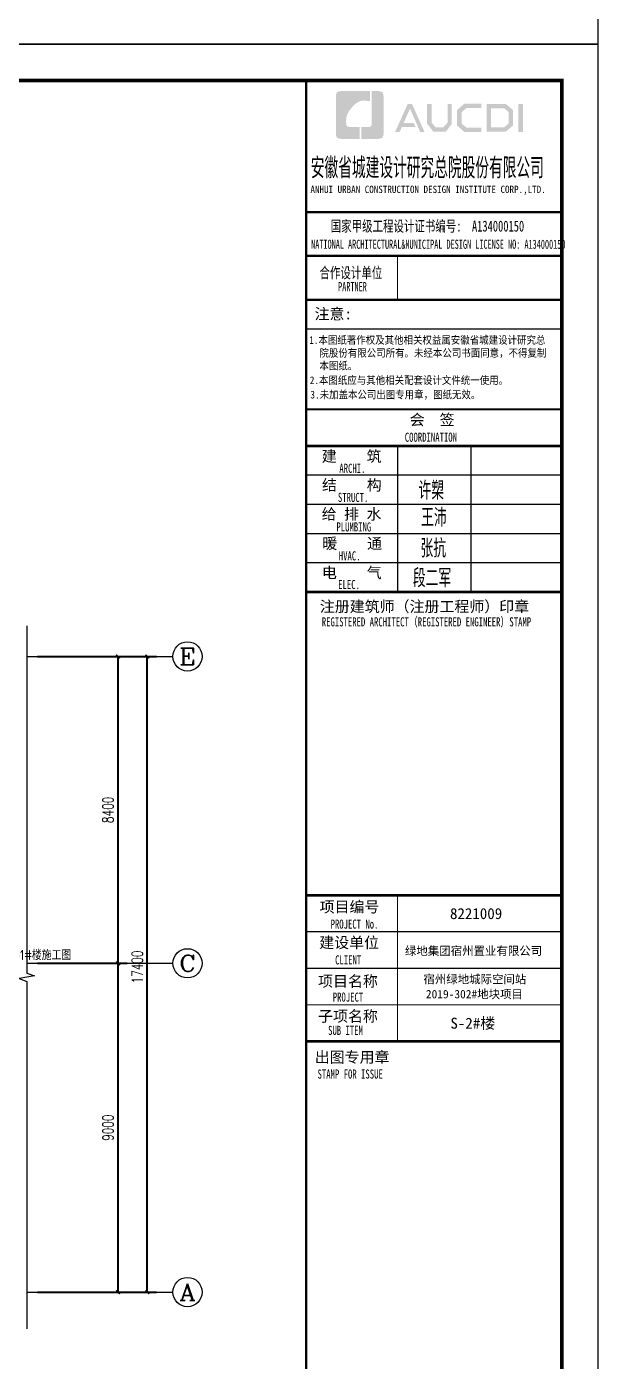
# Model space of a CAD drawing. Extents: x -24105 to 1725648, y 165513 to 982828.
# Drawn here: x 193993 to 209633, y 248256 to 284788 of the extents above; entities that cross this region are included whole.
import ezdxf
from ezdxf.enums import TextEntityAlignment as Align

# ---------------------------------------------------------------- set-up
doc = ezdxf.new("R2010")
doc.units = 0
doc.header["$LTSCALE"] = 1000
doc.header["$MEASUREMENT"] = 0
doc.layers.get('Defpoints').update_dxf_attribs({"color": 8})
for name, color, linetype in [('A-DI-S(箭头)', 8, 'Continuous'), ('AXIS', 8, 'Continuous'), ('AXIS_TEXT', 8, 'Continuous'), ('C-AXIS(轴号)', 8, 'Continuous'), ('C-AXIS-T(字)', 8, 'Continuous'), ('PUB_TEXT', 8, 'Continuous'), ('图框', 140, 'Continuous'), ('图签文字', 147, 'Continuous')]:
    doc.layers.add(name, color=color, linetype=linetype)
doc.layers.add('WALL', color=8, linetype='Continuous', lineweight=40)
doc.layers.add('图签', color=147, linetype='Continuous', lineweight=18)
doc.styles.add('_TCH_AXIS', font='COMPLEX', dxfattribs={"bigfont": 'GBCBIG'})
doc.styles.add('_TCH_DIM_T3', font='SIMPLEX', dxfattribs={"width": 0.705882, "bigfont": 'GBCBIG'})
doc.styles.add('COMPLEX', font='COMPLEX')
doc.styles.add('HT', font='simhei.ttf')
doc.styles.get("Standard").update_dxf_attribs({"font": 'gbenor.shx', "bigfont": 'gbcbig.shx'})
doc.styles.add('宋体', font='', dxfattribs={"height": 50})
doc.styles.add('建筑图签-1', font='simhei.ttf', dxfattribs={"width": 0.7})
doc.styles.add('建筑图签-2', font='TXT.shx', dxfattribs={"width": 0.5, "bigfont": 'HZTXT.shx'})
doc.styles.get('宋体').set_extended_font_data('SimSun')
doc.dimstyles.new('_TCH_ARCH&&100', dxfattribs={"dimtxt": 297.5, "dimasz": 100, "dimexe": 250, "dimexo": 300, "dimgap": 126.25, "dimtad": 1, "dimdec": 0, "dimzin": 0, "dimdsep": 46, "dimtxsty": '_TCH_DIM_T3', "dimblk": 'ARCHTICK', "dimcen": 0.09, "dimclrt": 7, "dimazin": 2, "dimtfac": 1, "dimtdec": 0, "dimtix": 1, "dimtmove": 2, "dimatfit": 3, "dimfxl": 1, "dimtolj": 1, "dimtzin": 0, "dimarcsym": 0})

# ---------------------------------------------------------------- blocks, each defined once
blk = doc.blocks.new('院标1')
h = blk.add_hatch(color=150)
h.dxf.hatch_style = 1
h.set_gradient(color1=(33, 113, 253), color2=(33, 113, 253), tint=1, name='INVCURVED')
edge = h.paths.add_edge_path()
edge.add_spline(control_points=[(116373, 648379), (116379, 648379), (116382, 648379), (116391, 648379), (116391, 648379), (116391, 648379), (116616, 648379), (116616, 648379), (116616, 648379), (116616, 648379), (116616, 648054), (116616, 648054), (116616, 648054), (116616, 648054), (116108, 648054), (116108, 648054), (116108, 648054), (116028, 648054), (115963, 648111), (115963, 648199), (115963, 648199), (115963, 648199), (115963, 649215), (115963, 649215), (115963, 649215), (115963, 649295), (116018, 649360), (116108, 649360), (116108, 649360), (116108, 649360), (116897, 649360), (116897, 649360), (116897, 649360), (116897, 649360), (116897, 649080), (116897, 649080), (116897, 649080), (116897, 649080), (116566, 649140), (116356, 648859), (116356, 648859), (116245, 648719), (116240, 648545), (116247, 648466), (116247, 648466), (116254, 648386), (116247, 648466), (116247, 648466), (116247, 648466), (116247, 648466), (116258, 648374), (116373, 648379)], knot_values=[0, 0, 0, 0, 0.071429, 0.071429, 0.071429, 0.107143, 0.142857, 0.142857, 0.142857, 0.178571, 0.214286, 0.214286, 0.214286, 0.25, 0.285714, 0.285714, 0.285714, 0.321429, 0.357143, 0.357143, 0.357143, 0.392857, 0.428571, 0.428571, 0.428571, 0.464286, 0.5, 0.5, 0.5, 0.535714, 0.571429, 0.571429, 0.571429, 0.607143, 0.642857, 0.642857, 0.642857, 0.678571, 0.714286, 0.714286, 0.714286, 0.75, 0.785714, 0.785714, 0.785714, 0.821429, 0.857143, 0.857143, 0.857143, 0.928571, 1, 1, 1, 1], degree=3, periodic=0)
h = blk.add_hatch(color=150)
h.dxf.hatch_style = 1
h.set_gradient(color1=(33, 113, 253), color2=(33, 113, 253), tint=1, name='INVCURVED')
edge = h.paths.add_edge_path()
edge.add_spline(control_points=[(117268, 649215), (117268, 649215), (117268, 648199), (117268, 648199), (117268, 648199), (117268, 648114), (117212, 648054), (117123, 648054), (117123, 648054), (117123, 648054), (116663, 648054), (116663, 648054), (116663, 648054), (116663, 648054), (116663, 648379), (116663, 648379), (116663, 648379), (116663, 648379), (116865, 648379), (116865, 648379), (116865, 648379), (116907, 648379), (116941, 648413), (116941, 648455), (116941, 648455), (116941, 648455), (116941, 649360), (116941, 649360), (116941, 649360), (116941, 649360), (117123, 649360), (117123, 649360), (117123, 649360), (117204, 649360), (117268, 649306), (117268, 649215)], knot_values=[0, 0, 0, 0, 0.1, 0.1, 0.1, 0.15, 0.2, 0.2, 0.2, 0.25, 0.3, 0.3, 0.3, 0.35, 0.4, 0.4, 0.4, 0.45, 0.5, 0.5, 0.5, 0.55, 0.6, 0.6, 0.6, 0.65, 0.7, 0.7, 0.7, 0.75, 0.8, 0.8, 0.8, 0.9, 1, 1, 1, 1], degree=3, periodic=0)
blk = doc.blocks.new('tq123')
at = {"layer": '图框'}
h = blk.add_hatch(color=256, dxfattribs=at)
h.paths.add_polyline_path([(-1187, 56758), (-1061, 56758), (-1061, 55988), (-1187, 55988)])
h.paths.add_polyline_path([(-1939, 56642), (-1939, 56116), (-1579, 56116), (-1455, 56223), (-1455, 56541), (-1575, 56642)], flags=16)
h.paths.add_polyline_path([(-2057, 56760), (-2057, 55998), (-1535, 55998), (-1337, 56168), (-1337, 56596), (-1532, 56760)])
h.paths.add_polyline_path([(-2200, 56764), (-2200, 56648), (-2607, 56648), (-2740, 56537), (-2740, 56218), (-2607, 56115), (-2198, 56115), (-2198, 55993), (-2662, 55993), (-2864, 56168), (-2864, 56596), (-2666, 56764)])
h.paths.add_polyline_path([(-3683, 56762), (-3563, 56762), (-3563, 56251), (-3449, 56120), (-3238, 56120), (-3124, 56251), (-3124, 56762), (-3010, 56762), (-3010, 56214), (-3174, 55997), (-3512, 55997), (-3683, 56216)])
h.paths.add_polyline_path([(-4215, 56760), (-4098, 56760), (-3756, 55996), (-3872, 55996), (-4153, 56630), (-4328, 56242), (-4057, 56242), (-3996, 56127), (-4377, 56127), (-4436, 55994), (-4559, 55994)])
for p, q in [((-6995, 53800), (5, 53800)), ((-6995, 53800), (5, 53800)), ((-6995, 52600), (5, 52600))]:
    blk.add_line(p, q, dxfattribs=at)
for points, const_width in [([(-6995, 0), (-6995, 57400)], 70), ([(-6995, 53800), (5, 53800)], 60), ([(-6995, 52600), (5, 52600)], 60), ([(-6995, 52600), (5, 52600)], 60), ([(-4495, 52600), (-4495, 51400)], 35), ([(-6995, 51400), (5, 51400)], 60), ([(-6995, 51400), (5, 51400)], 60), ([(-6995, 50599), (5, 50599)], 35), ([(-6987, 48400), (13, 48400)], 60), ([(-6987, 47400), (13, 47400)], 70), ([(-6987, 47400), (13, 47400)], 70), ([(-4487, 47400), (-4487, 43400)], 35), ([(-2487, 47400), (-2487, 43400)], 35), ([(-6987, 46600), (13, 46600)], 35), ([(-6987, 45800), (13, 45800)], 35), ([(-6987, 45000), (13, 45000)], 35), ([(-6987, 44200), (13, 44200)], 35), ([(-6987, 43400), (13, 43400)], 70), ([(-6995, 35100), (5, 35100)], 70), ([(-6995, 35100), (5, 35100)], 70), ([(-4495, 31100), (-4495, 35100)], 35), ([(-6995, 34100), (5, 34100)], 35), ([(-6995, 33100), (5, 33100)], 35), ([(-6995, 32100), (5, 32100)], 35), ([(5, 31100), (-6995, 31100)], 70)]:
    blk.add_lwpolyline(points, dxfattribs=dict(at, const_width=const_width))
blk.add_blockref('院标1', (-122144, -592249))
for s, height, style, width, p in [('ANHUI URBAN CONSTRUCTION DESIGN INSTITUTE CORP.,LTD.', 200, '建筑图签-1', 0.91, (-6877, 54322)), ('NATIONAL ARCHITECTURAL&MUNICIPAL DESIGN LICENSE NO: A134000150', 250, '建筑图签-1', 0.6, (-6858, 52795)), ('PARTNER', 250, '建筑图签-1', 0.6, (-6120, 51634)), ('1.本图纸著作权及其他相关权益属安徽省城建设计研究总', 210, 'HT', 0.88, (-6909, 50193)), ('院股份有限公司所有。未经本公司书面同意，不得复制', 210, 'HT', 0.88, (-6630, 49839)), ('本图纸。', 210, 'HT', 0.88, (-6630, 49489)), (' 2.本图纸应与其他相关配套设计文件统一使用。 ', 210, 'HT', 0.88, (-7020, 49092)), ('3.未加盖本公司出图专用章，图纸无效。', 210, 'HT', 0.88, (-6877, 48698)), ('COORDINATION', 250, '建筑图签-1', 0.7, (-4295, 47513)), ('ARCHI.', 250, '建筑图签-1', 0.7, (-6086, 46662)), ('STRUCT.', 250, '建筑图签-1', 0.7, (-6125, 45865)), ('PLUMBING', 250, '建筑图签-1', 0.7, (-6166, 45058)), ('HVAC.', 250, '建筑图签-1', 0.7, (-6101, 44265)), ('ELEC.', 250, '建筑图签-1', 0.7, (-6117, 43480)), ('REGISTERED ARCHITECT（REGISTERED ENGINEER）STAMP', 250, '建筑图签-1', 0.7, (-6566, 42459)), ('PROJECT No.', 250, '建筑图签-1', 0.7, (-6325, 34185, -1799)), ('CLIENT', 250, '建筑图签-1', 0.7, (-6201, 33206)), ('PROJECT', 250, '建筑图签-1', 0.7, (-6266, 32187)), ('SUB ITEM', 250, '建筑图签-1', 0.7, (-6393, 31276)), ('STAMP FOR ISSUE', 250, '建筑图签-1', 0.7, (-6682, 30081))]:
    blk.add_text(s, height=height, dxfattribs=dict(at, style=style, width=width)).set_placement(p)
at = {"layer": '图签', "color": 2, "style": '宋体'}
for s, height, p in [('8221009', 300, (-3058, 34448)), ('绿地集团宿州置业有限公司', 229.34, (-4290, 33462)), ('宿州绿地城际空间站', 229.3, (-3785, 32688)), ('2019-302#地块项目', 229.34, (-3718, 32279)), ('S-2#楼', 300, (-3046, 31448))]:
    blk.add_text(s, height=height, dxfattribs=at).set_placement(p)
at = {"layer": '图签文字', "color": 7, "style": '建筑图签-1'}
for s, height, width, p in [('安徽省城建设计研究总院股份有限公司', 500, 0.55, (-6867, 54777)), ('国家甲级工程设计证书编号:  A134000150', 300, 0.7, (-6323, 53267)), ('合作设计单位', 300, 0.7, (-6630, 51990))]:
    blk.add_text(s, height=height, dxfattribs=dict(at, width=width)).set_placement(p)
for s, p in [('注意:', (-6764, 50863)), ('会  签', (-4160, 47968)), ('建    筑', (-6565, 46967)), ('结    构', (-6561, 46179)), ('给 排 水', (-6570, 45385)), ('暖    通', (-6552, 44582)), ('电    气', (-6562, 43782)), ('注册建筑师（注册工程师）印章', (-6620, 42854)), ('项目编号', (-6627, 34632)), ('建设单位', (-6635, 33655)), ('项目名称', (-6668, 32597)), ('子项名称', (-6668, 31640)), ('出图专用章', (-6759, 30518))]:
    blk.add_text(s, height=300, dxfattribs=at).set_placement(p)
at = {"layer": '图签文字', "color": 1, "style": '建筑图签-2', "width": 0.7}
for s, p in [('许槊', (-3921, 45928)), ('王沛', (-3849, 45187)), ('张抗', (-3866, 44346)), ('段二军', (-4074, 43532))]:
    blk.add_text(s, height=500, dxfattribs=at).set_placement(p)
blk = doc.blocks.new('_ArchTick')
at = {"color": 0, "linetype": 'ByBlock', "const_width": 0.4}
blk.add_lwpolyline([(-0.5, -0.5), (0.5, 0.5)], dxfattribs=at)
blk = doc.blocks.new('*D27')
at = {"layer": 'AXIS', "color": 0, "lineweight": -2, "transparency": 16777216}
for p, q in [((1540723, 1000539), (1543973, 1000539)), ((1543723, 983139), (1543723, 1000539)), ((1540723, 983139), (1543973, 983139))]:
    blk.add_line(p, q, dxfattribs=at)
at = {"layer": 'Defpoints', "color": 0, "transparency": 16777216}
for p in [(1540423, 1000539), (1543723, 1000539), (1540423, 983139)]:
    blk.add_point(p, dxfattribs=at)
at = {"layer": 'AXIS', "color": 0, "lineweight": -2, "transparency": 16777216, "xscale": 100, "yscale": 100, "zscale": 100}
for p, rotation in [((1543723, 1000539), 90), ((1543723, 983139), 270)]:
    blk.add_blockref('_ArchTick', p, dxfattribs=dict(at, rotation=rotation))
at = {"layer": 'AXIS', "color": 7, "transparency": 16777216, "insert": (1543448, 992039), "char_height": 297.5, "attachment_point": 5, "rotation": 90, "style": '_TCH_DIM_T3'}
blk.add_mtext('\\A1;17400', dxfattribs=at)
blk = doc.blocks.new('*D28')
at = {"layer": 'AXIS', "color": 0, "lineweight": -2, "transparency": 16777216}
for p, q in [((1540723, 1000539), (1543173, 1000539)), ((1542923, 992139), (1542923, 1000539)), ((1540723, 992139), (1543173, 992139))]:
    blk.add_line(p, q, dxfattribs=at)
at = {"layer": 'Defpoints', "color": 0, "transparency": 16777216}
for p in [(1540423, 1000539), (1542923, 1000539), (1540423, 992139)]:
    blk.add_point(p, dxfattribs=at)
at = {"layer": 'AXIS', "color": 0, "lineweight": -2, "transparency": 16777216, "xscale": 100, "yscale": 100, "zscale": 100}
for p, rotation in [((1542923, 1000539), 90), ((1542923, 992139), 270)]:
    blk.add_blockref('_ArchTick', p, dxfattribs=dict(at, rotation=rotation))
at = {"layer": 'AXIS', "color": 7, "transparency": 16777216, "insert": (1542648, 996339), "char_height": 297.5, "attachment_point": 5, "rotation": 90, "style": '_TCH_DIM_T3'}
blk.add_mtext('\\A1;8400', dxfattribs=at)
blk = doc.blocks.new('*D29')
at = {"layer": 'AXIS', "color": 0, "lineweight": -2, "transparency": 16777216}
for p, q in [((1540723, 992139), (1543173, 992139)), ((1542923, 983139), (1542923, 992139)), ((1540723, 983139), (1543173, 983139))]:
    blk.add_line(p, q, dxfattribs=at)
at = {"layer": 'Defpoints', "color": 0, "transparency": 16777216}
for p in [(1540423, 992139), (1542923, 992139), (1540423, 983139)]:
    blk.add_point(p, dxfattribs=at)
at = {"layer": 'AXIS', "color": 0, "lineweight": -2, "transparency": 16777216, "xscale": 100, "yscale": 100, "zscale": 100}
for p, rotation in [((1542923, 992139), 90), ((1542923, 983139), 270)]:
    blk.add_blockref('_ArchTick', p, dxfattribs=dict(at, rotation=rotation))
at = {"layer": 'AXIS', "color": 7, "transparency": 16777216, "insert": (1542648, 987639), "char_height": 297.5, "attachment_point": 5, "rotation": 90, "style": '_TCH_DIM_T3'}
blk.add_mtext('\\A1;9000', dxfattribs=at)
blk = doc.blocks.new('_AXISO')
blk.add_circle((0, 0), 0.5)
at = {"layer": 'AXIS_TEXT', "style": 'COMPLEX', "width": 1.041667}
blk.add_attdef('A', text='', height=0.56, dxfattribs=at).set_placement((-0.25, -0.28), (0.25, -0.28), align=Align.FIT)
blk = doc.blocks.new('ASDFSADFGSDFHH')
at = {"layer": 'A-DI-S(箭头)', "color": 8}
blk.add_lwpolyline([(1540423.3, 1001381), (1540423.3, 991870), (1540633.3, 991793.6), (1540213.3, 991719.5), (1540423.3, 991645), (1540423.3, 982134.1)], dxfattribs=at)
at = {"layer": 'C-AXIS(轴号)', "color": 8}
for p, q in [((1540423.3, 1000539.4), (1544423.3, 1000539.4)), ((1540423.3, 992139.4), (1544423.3, 992139.4)), ((1540423.3, 983139.4), (1544423.3, 983139.4))]:
    blk.add_line(p, q, dxfattribs=at)
ref = blk.add_blockref('_AXISO', (1544823.3, 1000539.4), dxfattribs=dict(at, xscale=800, yscale=800, zscale=800))
ref.add_attrib('A', 'E', dxfattribs={"layer": 'C-AXIS-T(字)', "height": 452.5, "style": '_TCH_AXIS', "width": 1.3125}).set_placement((1544597, 1000313.1), (1545049.6, 1000313.1), align=Align.FIT)
ref = blk.add_blockref('_AXISO', (1544823.3, 992139.4), dxfattribs=dict(at, xscale=800, yscale=800, zscale=800))
ref.add_attrib('A', 'C', dxfattribs={"layer": 'C-AXIS-T(字)', "height": 452.5, "style": '_TCH_AXIS', "width": 1.4}).set_placement((1544597, 991913.1), (1545049.6, 991913.1), align=Align.FIT)
ref = blk.add_blockref('_AXISO', (1544823.3, 983139.4), dxfattribs=dict(at, xscale=800, yscale=800, zscale=800))
ref.add_attrib('A', 'A', dxfattribs={"layer": 'C-AXIS-T(字)', "height": 452.5, "style": '_TCH_AXIS', "width": 1.166667}).set_placement((1544597, 982913.1), (1545049.6, 982913.1), align=Align.FIT)
at = {"layer": 'PUB_TEXT', "color": 8}
for s, height, p in [('S-1#', 280, (1539887.1, 992226.8)), ('楼施工图', 270.07, (1540563.7, 992226.8))]:
    blk.add_text(s, height=height, dxfattribs=at).set_placement(p)
at = {"layer": 'AXIS', "color": 8}
dim = blk.add_linear_dim(base=(1543723.3, 1000539.4), p1=(1540423.3, 983139.4), p2=(1540423.3, 1000539.4), angle=90, dimstyle='_TCH_ARCH&&100', dxfattribs=at)
dim.commit()
dim.dimension.update_dxf_attribs({"geometry": '*D27', "text_midpoint": (1543448.3, 992039.4), "dimtype": 129})
for p1, p2, picture, middle in [((1540423.3, 992139.4), (1540423.3, 1000539.4), '*D28', (1542648.3, 996339.4)), ((1540423.3, 983139.4), (1540423.3, 992139.4), '*D29', (1542648.3, 987639.4))]:
    dim = blk.add_aligned_dim(p1=p1, p2=p2, distance=-2500, dimstyle='_TCH_ARCH&&100', dxfattribs=at)
    dim.commit()
    dim.dimension.update_dxf_attribs({"geometry": picture, "text_midpoint": middle})

msp = doc.modelspace()

# ---------------------------------------------------------------- linework, layer by layer
at = {"layer": '图框'}
for points in [[(125533, 284313), (209633, 284313), (209633, 343713), (125533, 343713)], [(125533, 224913), (209633, 224913), (209633, 284313), (125533, 284313)]]:
    msp.add_lwpolyline(points, close=True, dxfattribs=at)
at = {"layer": '图框', "const_width": 100}
msp.add_lwpolyline([(128033, 225913), (208633, 225913), (208633, 283313), (128033, 283313)], close=True, dxfattribs=at)

# ---------------------------------------------------------------- block references
msp.add_blockref('tq123', (208633, 225913))
at = {"layer": 'WALL'}
msp.add_blockref('ASDFSADFGSDFHH', (-1346431, -732989), dxfattribs=at)

doc.saveas('drawing.dxf')
